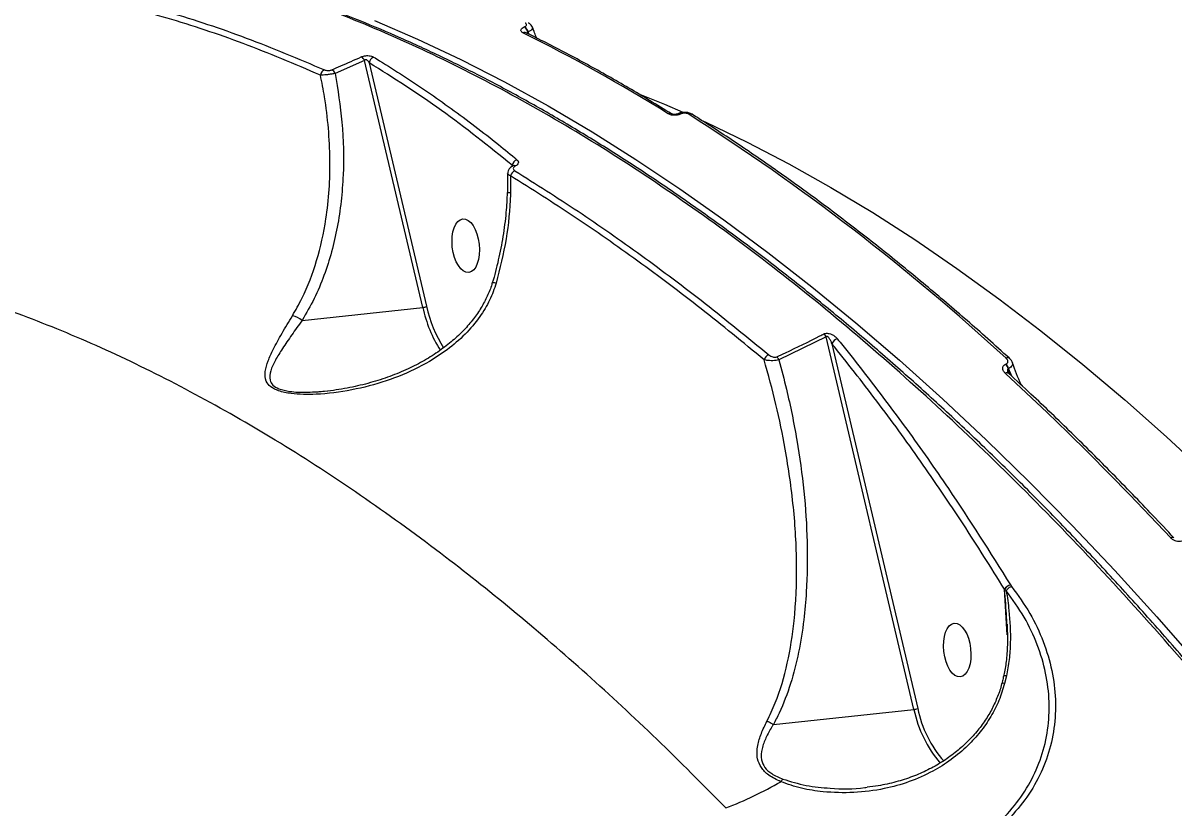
# Model space of a CAD drawing. Header units: millimetres. Extents: x -11024 to 8278, y -7837 to 5770.
# Drawn here: x 3057.8 to 3257, y -1094.3 to -958.4 of the extents above; entities that cross this region are included whole.
import ezdxf

# ---------------------------------------------------------------- set-up
doc = ezdxf.new("R2010")
doc.units = ezdxf.units.MM
for name, color, linetype in [('DIKOM_ОБЪЕКТ', 7, 'Continuous'), ('DIKOM_РАЗМЕР_ЗОНА', 7, 'Continuous'), ('DIKOM_РАЗМЕР_ОБЪЕКТА', 7, 'Continuous')]:
    doc.layers.add(name, color=color, linetype=linetype)
doc.styles.add('style1', font='arial.ttf', dxfattribs={"width": 0.8})
doc.dimstyles.new('1-50', dxfattribs={"dimtxt": 300, "dimasz": 200, "dimexe": 100, "dimexo": 0, "dimgap": 100, "dimtad": 1, "dimtxsty": 'style1', "dimcen": 200, "dimclrd": 7, "dimclre": 7, "dimclrt": 7, "dimadec": 1, "dimazin": 2, "dimtfac": 1, "dimtmove": 0, "dimatfit": 2, "dimfxl": 0, "dimlwd": 25, "dimlwe": 18, "dimarcsym": 0})

# ---------------------------------------------------------------- blocks, each defined once
blk = doc.blocks.new('*D9')
at = {"layer": 'Defpoints', "color": 0, "transparency": 16777216}
for p in [(3740.68, 3707.51), (-8191.56, -3797.25), (-1076.12, -3797.25)]:
    blk.add_point(p, dxfattribs=at)
at = {"layer": 'DIKOM_РАЗМЕР_ОБЪЕКТА', "color": 7, "lineweight": 18, "transparency": 16777216}
for p, q in [((3740.68, 3707.51), (-8291.56, 3707.51)), ((-1076.12, -3797.25), (-8291.56, -3797.25))]:
    blk.add_line(p, q, dxfattribs=at)
at = {"layer": 'DIKOM_РАЗМЕР_ОБЪЕКТА', "color": 7, "lineweight": 25, "transparency": 16777216}
blk.add_line((-8191.56, 3507.51), (-8191.56, -3597.25), dxfattribs=at)
at = {"layer": 'DIKOM_РАЗМЕР_ОБЪЕКТА', "color": 7, "transparency": 16777216}
for points in [[(-8224.9, 3507.51), (-8158.23, 3507.51), (-8191.56, 3707.51)], [(-8224.9, -3597.25), (-8158.23, -3597.25), (-8191.56, -3797.25)]]:
    blk.add_solid(points, dxfattribs=at)
at = {"layer": 'DIKOM_РАЗМЕР_ОБЪЕКТА', "color": 7, "transparency": 16777216, "insert": (-8444.74, -44.87), "char_height": 300, "attachment_point": 5, "rotation": 90, "style": 'style1'}
blk.add_mtext('7500', dxfattribs=at)
blk = doc.blocks.new('*D10')
at = {"layer": 'Defpoints', "color": 0, "transparency": 16777216}
for p in [(-7791.31, -186.83), (6174.94, -1432.98), (6174.94, -5371.27)]:
    blk.add_point(p, dxfattribs=at)
at = {"layer": 'DIKOM_РАЗМЕР_ОБЪЕКТА', "color": 7, "lineweight": 18, "transparency": 16777216}
for p, q in [((-7791.31, -186.83), (-7791.31, -5471.27)), ((6174.94, -1432.98), (6174.94, -5471.27))]:
    blk.add_line(p, q, dxfattribs=at)
at = {"layer": 'DIKOM_РАЗМЕР_ОБЪЕКТА', "color": 7, "lineweight": 25, "transparency": 16777216}
blk.add_line((-7591.31, -5371.27), (5974.94, -5371.27), dxfattribs=at)
at = {"layer": 'DIKOM_РАЗМЕР_ОБЪЕКТА', "color": 7, "transparency": 16777216}
for points in [[(-7591.31, -5337.93), (-7591.31, -5404.6), (-7791.31, -5371.27)], [(5974.94, -5337.93), (5974.94, -5404.6), (6174.94, -5371.27)]]:
    blk.add_solid(points, dxfattribs=at)
at = {"layer": 'DIKOM_РАЗМЕР_ОБЪЕКТА', "color": 7, "transparency": 16777216, "insert": (-1343.68, -5118.1), "char_height": 300, "attachment_point": 5, "style": 'style1'}
blk.add_mtext('14000', dxfattribs=at)
blk = doc.blocks.new('*D11')
at = {"layer": 'Defpoints', "color": 0, "transparency": 16777216}
for p in [(3316.13, 5770.14), (-10574.15, -5797.25), (-1580.09, -5797.25)]:
    blk.add_point(p, dxfattribs=at)
at = {"layer": 'DIKOM_РАЗМЕР_ЗОНА', "color": 7, "lineweight": 18, "transparency": 16777216}
for p, q in [((3316.13, 5770.14), (-10674.15, 5770.14)), ((-1580.09, -5797.25), (-10674.15, -5797.25))]:
    blk.add_line(p, q, dxfattribs=at)
at = {"layer": 'DIKOM_РАЗМЕР_ЗОНА', "color": 7, "lineweight": 25, "transparency": 16777216}
blk.add_line((-10574.15, 5570.14), (-10574.15, -5597.25), dxfattribs=at)
at = {"layer": 'DIKOM_РАЗМЕР_ЗОНА', "color": 7, "transparency": 16777216}
for points in [[(-10607.49, 5570.14), (-10540.82, 5570.14), (-10574.15, 5770.14)], [(-10607.49, -5597.25), (-10540.82, -5597.25), (-10574.15, -5797.25)]]:
    blk.add_solid(points, dxfattribs=at)
at = {"layer": 'DIKOM_РАЗМЕР_ЗОНА', "color": 7, "transparency": 16777216, "insert": (-10827.33, -172.99), "char_height": 300, "attachment_point": 5, "rotation": 90, "style": 'style1'}
blk.add_mtext('11500', dxfattribs=at)

msp = doc.modelspace()

# ---------------------------------------------------------------- linework, layer by layer
at = {"layer": 'DIKOM_ОБЪЕКТ', "color": 7, "linetype": 'Continuous', "lineweight": 15}
for p, q in [((3144.498, -959.068), (3144.56, -959.04)), ((3145.219, -959.948), (3145.157, -959.976)), ((3145.157, -959.976), (3145.245, -960.269)), ((3145.405, -960.351), (3145.219, -959.948)), ((3116.898, -964.868), (3111.794, -967.107)), ((3126.963, -1007.642), (3116.898, -964.868)), ((3117.702, -965.281), (3127.626, -1007.453)), ((3171.226, -974.088), (3171.183, -974.107)), ((3171.601, -974.149), (3171.558, -974.169)), ((3142.454, -983.22), (3142.442, -983.02)), ((3141.64, -984.473), (3141.627, -987.718)), ((3142.164, -984.86), (3142.139, -987.762)), ((3106.07, -1009.883), (3126.963, -1007.642)), ((3196.812, -1012.735), (3188.625, -1016.704)), ((3211.999, -1077.273), (3196.812, -1012.735)), ((3197.801, -1013.931), (3212.661, -1077.081)), ((3227.848, -1017.482), (3227.929, -1017.446)), ((3228.388, -1018.211), (3228.308, -1018.248)), ((3228.945, -1019.576), (3228.388, -1018.211)), ((3228.308, -1018.248), (3228.617, -1019.271)), ((3228.41, -1019.079), (3228.401, -1019.07)), ((3108.206, -1022.254), (3110.431, -1022.114)), ((3228.713, -1055.681), (3228.734, -1055.715)), ((3228.734, -1055.715), (3228.902, -1055.961)), ((3227.693, -1056.496), (3227.684, -1056.463)), ((3228.148, -1064.363), (3227.684, -1056.463)), ((3227.981, -1056.701), (3227.693, -1056.496)), ((3227.882, -1058.996), (3227.693, -1056.496)), ((3228.006, -1071.475), (3227.694, -1072.772)), ((3187.658, -1079.883), (3211.999, -1077.273))]:
    msp.add_line(p, q, dxfattribs=at)
at = {"layer": 'DIKOM_ОБЪЕКТ', "color": 7, "linetype": 'Continuous', "lineweight": 15, "flags": 128}
for points in [[(3118.589, -957.946), (3126.054, -961.176), (3133.56, -964.723), (3141.101, -968.582), (3148.67, -972.752), (3156.261, -977.228), (3163.869, -982.007), (3171.485, -987.084), (3179.104, -992.456), (3186.719, -998.117), (3194.325, -1004.064), (3201.914, -1010.29), (3209.48, -1016.792), (3217.018, -1023.563), (3224.519, -1030.597), (3231.979, -1037.89), (3239.391, -1045.433), (3246.748, -1053.222), (3254.045, -1061.25), (3261.275, -1069.51)], [(3164.795, -970.826), (3168.822, -972.456), (3171.994, -973.808)], [(3175.464, -975.354), (3175.964, -975.583), (3183.145, -979.027), (3190.36, -982.784), (3197.602, -986.852), (3204.865, -991.227), (3212.14, -995.905), (3219.423, -1000.881), (3226.705, -1006.151), (3233.98, -1011.709), (3241.242, -1017.551), (3248.483, -1023.671), (3255.698, -1030.064), (3262.878, -1036.723)], [(3139.681, -1003.416), (3139.37, -1003.372), (3139.143, -1003.361), (3139.012, -1003.385), (3138.983, -1003.416)], [(3256.448, -1047.571), (3252.911, -1043.806), (3249.361, -1040.097), (3245.799, -1036.445), (3242.225, -1032.85), (3238.64, -1029.314), (3235.045, -1025.837), (3231.44, -1022.419), (3227.826, -1019.062)], [(3228.006, -1071.475), (3227.764, -1071.454), (3227.601, -1071.456), (3227.524, -1071.48), (3227.519, -1071.49)]]:
    msp.add_lwpolyline(points, dxfattribs=at)
at = {"layer": 'DIKOM_ОБЪЕКТ', "color": 7, "linetype": 'Continuous', "lineweight": 15}
for centre, radius, start, end in [((3144.583, -960.63), 0.624, 65.55674, 116.88853), ((3014.298, -1222.54), 292.897, 58.0142, 63.65027), ((3143.69, -960.348), 1.513, 14.2039, 57.71913), ((3143.752, -960.32), 1.513, 14.2039, 57.71913), ((3115.747, -965.369), 1.254, 23.52299, 62.92274), ((3118.888, -965.397), 1.191, 111.55296, 174.41318), ((3110.444, -967.594), 1.214, 115.28748, 171.18447), ((3110.649, -967.583), 1.24, 22.6054, 62.23058), ((3169.729, -974.627), 0.589, 60.99364, 118.47012), ((3171.317, -974.47), 0.386, 51.33155, 110.96968), ((3171.358, -974.454), 0.39, 51.48707, 109.41163), ((3173.293, -974.71), 0.591, 61.00458, 118.34112), ((2959.687, -1308.364), 396.459, 47.41878, 57.44707), ((3143.673, -983.247), 1.252, 108.86324, 169.54457), ((3143.468, -985.18), 1.343, 115.31348, 166.21347), ((3142.755, -983.536), 0.457, 58.03419, 111.85669), ((3142.194, -983.949), 3.814, 261.05505, 269.16827), ((3126.776, -1005.726), 1.926, 275.57181, 296.20182), ((3149.758, -1002.674), 23.33, 192.2961, 212.19483), ((3149.756, -1002.627), 22.65, 192.30398, 212.07454), ((3103.82, -1012.521), 3.468, 49.53224, 80.71377), ((3195.467, -1013.427), 1.512, 27.23097, 51.6718), ((3199.1, -1014.387), 1.377, 105.90463, 160.66326), ((3187.515, -1017.27), 1.573, 115.19159, 158.87524), ((3187.284, -1017.355), 1.491, 25.87077, 50.45562), ((3226.631, -1018.733), 1.745, 16.15857, 45.78273), ((3226.712, -1018.697), 1.745, 16.14897, 45.76607), ((3228.226, -1016.904), 0.54, 56.82821, 121.37181), ((3228.107, -1019.515), 0.533, 56.46836, 121.85697), ((3256.733, -1047.999), 0.514, 57.26936, 123.63914), ((3229.035, -1057.172), 1.526, 102.17582, 152.27958), ((3229.022, -1057.184), 1.497, 101.09558, 152.63057), ((3211.816, -1075.401), 1.881, 275.56425, 296.69551), ((3232.292, -1073.107), 20.716, 191.59997, 220.52063), ((3231.588, -1073.389), 19.284, 191.03842, 221.76464), ((3154.304, -1029.548), 69.49, 291.18992, 299.89814), ((3191.239, -1091.182), 2.686, 136.55411, 148.78738)]:
    msp.add_arc(centre, radius, start, end, dxfattribs=at)
for centre in [(3134.399, -996.948), (3219.486, -1066.995)]:
    msp.add_ellipse(centre, major_axis=(-0.514, 4.641), ratio=0.5005118, dxfattribs=at)
for points, knots in [([(3280.541, -1095.791), (3277.917, -1092.434), (3270.796, -1083.323), (3258.897, -1069.09), (3244.806, -1053.351), (3230.465, -1038.489), (3215.946, -1024.558), (3201.315, -1011.629), (3186.619, -999.75), (3171.878, -988.963), (3157.12, -979.264), (3142.39, -970.673), (3127.757, -963.228), (3113.289, -956.965), (3099.033, -951.919), (3085.014, -948.108), (3071.266, -945.563), (3058.726, -944.205), (3050.962, -944.272), (3047.541, -944.301)], [0, 0, 0, 0, 0.0355347, 0.0964567, 0.1575707, 0.2187826, 0.2799947, 0.3411086, 0.4020306, 0.4629526, 0.5240667, 0.5852785, 0.6464904, 0.7076044, 0.7685267, 0.8294479, 0.8905611, 0.9517725, 1, 1, 1, 1]), ([(3281.068, -1095.774), (3280.157, -1094.586), (3277.039, -1090.525), (3271.63, -1083.78), (3264.861, -1075.554), (3258.038, -1067.56), (3251.181, -1059.8), (3244.289, -1052.276), (3237.36, -1044.984), (3230.391, -1037.92), (3223.38, -1031.084), (3216.325, -1024.472), (3209.225, -1018.083), (3202.077, -1011.915), (3194.879, -1005.968), (3187.636, -1000.246), (3180.373, -994.767), (3173.118, -989.556), (3165.892, -984.627), (3158.699, -979.983), (3151.535, -975.62), (3144.398, -971.537), (3137.287, -967.731), (3130.197, -964.202), (3123.13, -960.948), (3116.081, -957.97), (3109.049, -955.267), (3102.036, -952.84), (3095.058, -950.693), (3088.145, -948.839), (3081.321, -947.285), (3074.594, -946.032), (3067.963, -945.08), (3061.422, -944.418), (3054.98, -944.082), (3050.43, -943.977), (3048.056, -944.072), (3047.77, -944.083)], [0, 0, 0, 0, 0.0124289, 0.0425184, 0.072617, 0.1025789, 0.1324026, 0.1621223, 0.1917718, 0.2213844, 0.2509951, 0.2806302, 0.310319, 0.3400949, 0.3699921, 0.4000438, 0.4301625, 0.460185, 0.4900579, 0.5198165, 0.5494933, 0.5791232, 0.6087388, 0.6383713, 0.6680455, 0.6977945, 0.7276515, 0.7576498, 0.7877655, 0.8178397, 0.847741, 0.8775107, 0.9071824, 0.9367891, 0.9663635, 0.9959393, 1, 1, 1, 1]), ([(3109.245, -967.408), (3104.779, -965.517), (3095.847, -961.734), (3082.615, -957.376), (3069.518, -953.918), (3060.974, -952.535), (3056.702, -951.843)], [0, 0, 0, 0, 0.24861486, 0.49723197, 0.74861714, 1, 1, 1, 1]), ([(3057.307, -950.92), (3061.538, -951.604), (3069.999, -952.97), (3083.063, -956.399), (3096.359, -960.758), (3105.404, -964.584), (3109.926, -966.497)], [0, 0, 0, 0, 0.2486158, 0.4972325, 0.7486153, 1, 1, 1, 1]), ([(3144.56, -959.04), (3144.638, -958.999), (3144.792, -958.918), (3144.913, -958.767), (3144.934, -958.616), (3144.856, -958.483), (3144.743, -958.417), (3144.692, -958.387)], [0, 0, 0, 0, 0.2039515, 0.4080283, 0.6135481, 0.8265651, 1, 1, 1, 1]), ([(3145.944, -959.132), (3145.943, -959.126), (3145.918, -958.978), (3145.726, -958.74), (3145.479, -958.496), (3145.287, -958.415), (3145.223, -958.388)], [0, 0, 0, 0, 0.0187503, 0.4098187, 0.8018173, 1, 1, 1, 1]), ([(3144.301, -960.074), (3144.222, -960.027), (3144.047, -959.924), (3143.93, -959.717), (3143.963, -959.485), (3144.147, -959.255), (3144.381, -959.131), (3144.498, -959.068)], [0, 0, 0, 0, 0.1741713, 0.3895655, 0.5957894, 0.7979211, 1, 1, 1, 1]), ([(3144.848, -960.065), (3144.841, -960.061), (3144.832, -960.057), (3144.836, -960.06), (3144.837, -960.06)], [0, 0, 0, 0, 0.8474678, 1, 1, 1, 1]), ([(3170.015, -974.113), (3168.752, -973.334), (3165.09, -971.076), (3159.039, -967.549), (3151.906, -963.621), (3147.184, -961.242), (3144.841, -960.062)], [0, 0, 0, 0, 0.14988841, 0.43469731, 0.71950764, 1, 1, 1, 1]), ([(3145.157, -959.976), (3145.124, -959.995), (3145.085, -960.019), (3145.03, -960.085), (3144.996, -960.177), (3144.995, -960.278), (3145.02, -960.333), (3145.023, -960.339)], [0, 0, 0, 0, 0.2403604, 0.2918676, 0.603429, 0.9504452, 1, 1, 1, 1]), ([(3145.927, -959.128), (3145.939, -959.143), (3146.002, -959.223), (3145.919, -959.418), (3145.68, -959.689), (3145.373, -959.862), (3145.219, -959.948)], [0, 0, 0, 0, 0.0715755, 0.3802622, 0.6898135, 1, 1, 1, 1]), ([(3146.717, -961.076), (3146.704, -961.048), (3146.413, -960.421), (3146.187, -959.751), (3145.971, -959.111)], [0, 0, 0, 0, 0.0435071, 1, 1, 1, 1]), ([(3111.227, -966.486), (3111.738, -966.267), (3113.442, -965.538), (3115.134, -964.782), (3116.318, -964.252)], [0, 0, 0, 0, 0.2996282, 1, 1, 1, 1]), ([(3116.318, -964.252), (3116.432, -964.208), (3116.659, -964.119), (3117.075, -964.048), (3117.492, -964.033), (3117.899, -964.078), (3118.225, -964.169), (3118.385, -964.254), (3118.45, -964.289)], [0, 0, 0, 0, 0.164298, 0.3291045, 0.4896921, 0.6615807, 0.861375, 1, 1, 1, 1]), ([(3118.45, -964.289), (3118.796, -964.5), (3120.529, -965.551), (3125.023, -968.395), (3131.901, -973.126), (3138.432, -978.09), (3142.203, -981.187), (3143.269, -982.062)], [0, 0, 0, 0, 0.0413724, 0.2068704, 0.5381507, 0.8694315, 1, 1, 1, 1]), ([(3117.702, -965.281), (3117.671, -965.228), (3117.599, -965.105), (3117.466, -964.943), (3117.323, -964.827), (3117.214, -964.777), (3117.139, -964.76), (3117.069, -964.759), (3117.001, -964.778), (3116.942, -964.816), (3116.913, -964.85), (3116.898, -964.868)], [0, 0, 0, 0, 0.18516152, 0.43047302, 0.61008715, 0.69336815, 0.74653258, 0.80834727, 0.86668889, 0.92980624, 1, 1, 1, 1]), ([(3142.442, -983.02), (3138.367, -979.748), (3130.204, -973.195), (3121.874, -967.922), (3117.702, -965.281)], [0, 0, 0, 0, 0.4991767, 1, 1, 1, 1]), ([(3104.379, -1009.099), (3104.947, -1008.105), (3106.652, -1005.119), (3108.758, -999.553), (3110.186, -993.153), (3110.818, -987.252), (3110.956, -982.001), (3110.679, -976.631), (3110.087, -971.737), (3109.489, -968.664), (3109.245, -967.408)], [0, 0, 0, 0, 0.0856163, 0.257204, 0.4325674, 0.5515704, 0.6705889, 0.7929697, 0.9153585, 1, 1, 1, 1]), ([(3111.794, -967.107), (3112.25, -969.934), (3113.202, -975.835), (3113.324, -983.254), (3112.872, -989.28), (3112.207, -993.725), (3111.225, -998.019), (3109.897, -1002.168), (3108.228, -1006.175), (3106.79, -1008.647), (3106.07, -1009.883)], [0, 0, 0, 0, 0.1847821, 0.3856895, 0.4882329, 0.5907677, 0.6915516, 0.7923228, 0.8961698, 1, 1, 1, 1]), ([(3111.794, -967.107), (3111.609, -967.146), (3111.238, -967.226), (3110.596, -967.321), (3109.978, -967.385), (3109.526, -967.41), (3109.313, -967.409), (3109.245, -967.408)], [0, 0, 0, 0, 0.2221953, 0.4443978, 0.6650639, 0.892272, 1, 1, 1, 1]), ([(3109.926, -966.497), (3109.937, -966.502), (3110.016, -966.536), (3110.182, -966.585), (3110.447, -966.617), (3110.722, -966.612), (3110.999, -966.57), (3111.151, -966.514), (3111.227, -966.486)], [0, 0, 0, 0, 0.0353206, 0.2572241, 0.4482042, 0.6281177, 0.8143457, 1, 1, 1, 1]), ([(3171.558, -974.169), (3171.467, -974.205), (3171.238, -974.296), (3170.797, -974.373), (3170.287, -974.374), (3169.804, -974.29), (3169.567, -974.17), (3169.449, -974.11)], [0, 0, 0, 0, 0.1407977, 0.3552457, 0.5700587, 0.784959, 1, 1, 1, 1]), ([(3171.178, -974.107), (3171.158, -974.117), (3171.104, -974.142), (3170.948, -974.186), (3170.727, -974.22), (3170.473, -974.225), (3170.247, -974.195), (3170.099, -974.154), (3170.025, -974.119), (3170.022, -974.117), (3170.021, -974.116)], [0, 0, 0, 0, 0.0758934, 0.2061611, 0.3586575, 0.5267646, 0.6954224, 0.8303547, 0.9500286, 1, 1, 1, 1]), ([(3173.57, -974.207), (3173.521, -974.171), (3173.31, -974.017), (3172.804, -973.881), (3172.081, -973.848), (3171.513, -973.937), (3171.269, -974.079), (3171.234, -974.1)], [0, 0, 0, 0, 0.0794071, 0.3363875, 0.638743, 0.9482449, 1, 1, 1, 1]), ([(3173.013, -974.19), (3172.934, -974.15), (3172.776, -974.069), (3172.453, -974.012), (3172.113, -974.012), (3171.816, -974.064), (3171.662, -974.125), (3171.601, -974.149)], [0, 0, 0, 0, 0.214369, 0.4284737, 0.6429503, 0.8577047, 1, 1, 1, 1]), ([(3228.521, -1016.452), (3227.271, -1015.323), (3223.646, -1012.047), (3217.624, -1006.808), (3210.452, -1000.817), (3203.261, -995.078), (3196.058, -989.591), (3188.847, -984.36), (3181.762, -979.479), (3176.673, -976.149), (3173.99, -974.453), (3173.58, -974.194)], [0, 0, 0, 0, 0.0688387, 0.1996475, 0.3304615, 0.4612795, 0.5921015, 0.7229258, 0.8537535, 0.9776973, 1, 1, 1, 1]), ([(3143.269, -982.062), (3143.354, -982.153), (3143.523, -982.335), (3143.529, -982.646), (3143.361, -982.934), (3143.111, -983.081), (3142.998, -983.148)], [0, 0, 0, 0, 0.2591713, 0.5177162, 0.7812115, 1, 1, 1, 1]), ([(3142.591, -983.124), (3142.391, -983.239), (3142.028, -983.446), (3141.706, -983.95), (3141.673, -984.302), (3141.657, -984.467)], [0, 0, 0, 0, 0.3941997, 0.7151312, 1, 1, 1, 1]), ([(3142.64, -983.079), (3142.64, -983.081), (3142.639, -983.084), (3142.591, -983.106), (3142.576, -983.113)], [0, 0, 0, 0, 0.680691, 1, 1, 1, 1]), ([(3142.998, -983.148), (3142.964, -983.165), (3142.832, -983.235), (3142.674, -983.388), (3142.615, -983.596), (3142.679, -983.8), (3142.822, -983.911), (3142.894, -983.966)], [0, 0, 0, 0, 0.0798546, 0.3181521, 0.5555643, 0.7773973, 1, 1, 1, 1]), ([(3142.894, -983.966), (3146.544, -986.266), (3153.843, -990.867), (3164.835, -998.576), (3175.847, -1006.822), (3183.18, -1012.838), (3186.846, -1015.847)], [0, 0, 0, 0, 0.2491218, 0.4982427, 0.7491221, 1, 1, 1, 1]), ([(3142.164, -984.86), (3142.032, -984.806), (3141.769, -984.698), (3141.624, -984.555), (3141.66, -984.48), (3141.663, -984.473)], [0, 0, 0, 0, 0.4750987, 0.9499024, 1, 1, 1, 1]), ([(3186.048, -1016.703), (3182.413, -1013.719), (3175.144, -1007.752), (3164.175, -999.528), (3153.173, -991.803), (3145.834, -987.174), (3142.164, -984.86)], [0, 0, 0, 0, 0.2491208, 0.4982424, 0.7491193, 1, 1, 1, 1]), ([(3141.582, -987.715), (3141.523, -988.871), (3141.391, -991.428), (3140.874, -995.346), (3140.077, -999.423), (3139.408, -1002.103), (3138.992, -1003.408), (3138.989, -1003.418)], [0, 0, 0, 0, 0.2170343, 0.4799165, 0.7403284, 0.9980643, 1, 1, 1, 1]), ([(3142.139, -987.762), (3142.135, -987.874), (3142.038, -990.557), (3141.567, -995.873), (3140.314, -1000.885), (3139.681, -1003.416)], [0, 0, 0, 0, 0.021094, 0.5057127, 1, 1, 1, 1]), ([(3179.422, -1094.34), (3175.445, -1090.32), (3167.486, -1082.277), (3155.371, -1071.073), (3143.168, -1060.533), (3130.387, -1050.34), (3117.039, -1040.624), (3103.154, -1031.533), (3089.292, -1023.458), (3075.522, -1016.437), (3061.912, -1010.51), (3048.653, -1005.756), (3035.767, -1002.17), (3023.268, -999.698), (3011.05, -998.293), (2999.188, -997.995), (2988.04, -998.662), (2981.089, -999.99), (2977.789, -1000.621)], [0, 0, 0, 0, 0.05805439, 0.11618069, 0.17430716, 0.2323611, 0.29768873, 0.3632272, 0.42887036, 0.49451071, 0.56004169, 0.62536457, 0.68862042, 0.7520757, 0.81563076, 0.87918301, 0.94263278, 1, 1, 1, 1]), ([(3139.681, -1003.416), (3139.333, -1004.422), (3138.625, -1006.467), (3136.79, -1009.481), (3134.321, -1012.395), (3130.769, -1015.43), (3126.19, -1018.206), (3120.61, -1020.501), (3114.65, -1022.065), (3109.797, -1022.691), (3106.281, -1022.744), (3104.059, -1022.596), (3102.045, -1022.189), (3100.535, -1021.434), (3099.66, -1020.291), (3099.596, -1018.757), (3100.146, -1016.909), (3101.146, -1014.716), (3102.547, -1012.145), (3103.766, -1010.119), (3104.379, -1009.099)], [0, 0, 0, 0, 0.0470888, 0.0957438, 0.1543541, 0.2146414, 0.3009826, 0.3896906, 0.4807684, 0.5736911, 0.6068283, 0.640386, 0.6772326, 0.7075589, 0.7379269, 0.7828361, 0.8286802, 0.8755367, 0.9373313, 1, 1, 1, 1]), ([(3138.968, -1003.414), (3138.949, -1003.493), (3138.765, -1004.27), (3138.141, -1005.714), (3137.094, -1007.731), (3135.727, -1009.704), (3134.072, -1011.625), (3132.108, -1013.466), (3129.835, -1015.231), (3127.25, -1016.875), (3124.373, -1018.359), (3121.242, -1019.651), (3117.872, -1020.731), (3114.276, -1021.587), (3111.049, -1022.089), (3108.99, -1022.326), (3108.233, -1022.335), (3108.216, -1022.335)], [0, 0, 0, 0, 0.0064679, 0.0634156, 0.1223114, 0.1844966, 0.2503151, 0.320064, 0.3945518, 0.4751504, 0.5594506, 0.6479048, 0.740596, 0.8372206, 0.9385621, 0.9986719, 1, 1, 1, 1]), ([(3106.07, -1009.883), (3105.462, -1010.73), (3104.245, -1012.425), (3102.705, -1014.701), (3101.409, -1016.769), (3100.56, -1018.592), (3100.331, -1020.06), (3100.91, -1021.118), (3102.104, -1021.829), (3104.137, -1022.265), (3106.276, -1022.405), (3107.726, -1022.291), (3108.206, -1022.254)], [0, 0, 0, 0, 0.1382163, 0.2764148, 0.3978328, 0.518907, 0.627729, 0.6916115, 0.7553281, 0.8370803, 0.9460101, 1, 1, 1, 1]), ([(3188.233, -1016.205), (3188.735, -1015.97), (3191.249, -1014.795), (3193.97, -1013.468), (3196.178, -1012.355), (3196.405, -1012.241)], [0, 0, 0, 0, 0.1831803, 0.9158895, 1, 1, 1, 1]), ([(3196.405, -1012.241), (3196.492, -1012.205), (3196.667, -1012.133), (3196.99, -1012.112), (3197.366, -1012.16), (3197.847, -1012.329), (3198.34, -1012.643), (3198.598, -1012.925), (3198.723, -1013.062)], [0, 0, 0, 0, 0.1098708, 0.2200407, 0.3257424, 0.4925187, 0.7537076, 1, 1, 1, 1]), ([(3197.801, -1013.931), (3197.732, -1013.766), (3197.595, -1013.441), (3197.371, -1013.046), (3197.169, -1012.79), (3197.035, -1012.689), (3196.957, -1012.662), (3196.918, -1012.661), (3196.883, -1012.67), (3196.845, -1012.689), (3196.824, -1012.718), (3196.812, -1012.735)], [0, 0, 0, 0, 0.3170382, 0.6271591, 0.7913803, 0.8704304, 0.8978234, 0.9255156, 0.9333023, 0.9604047, 1, 1, 1, 1]), ([(3227.684, -1056.463), (3225.304, -1052.656), (3220.542, -1045.044), (3213.147, -1034.199), (3205.586, -1023.749), (3200.396, -1017.203), (3197.801, -1013.931)], [0, 0, 0, 0, 0.24927, 0.4985402, 0.7492703, 1, 1, 1, 1]), ([(3198.723, -1013.062), (3199.036, -1013.449), (3200.601, -1015.385), (3204.646, -1020.507), (3210.776, -1028.686), (3219.289, -1040.765), (3225.156, -1050.051), (3228.713, -1055.681)], [0, 0, 0, 0, 0.02999, 0.1499536, 0.3900727, 0.6301907, 1, 1, 1, 1]), ([(3186.846, -1015.847), (3186.962, -1015.933), (3187.166, -1016.086), (3187.519, -1016.227), (3187.811, -1016.279), (3188.051, -1016.272), (3188.172, -1016.227), (3188.233, -1016.205)], [0, 0, 0, 0, 0.3196326, 0.5619324, 0.7279765, 0.8640986, 1, 1, 1, 1]), ([(3186.541, -1079.305), (3187.042, -1078.261), (3188.555, -1075.105), (3190.219, -1069.299), (3191.469, -1061.267), (3191.845, -1052.203), (3191.262, -1042.23), (3189.929, -1032.945), (3188.186, -1024.422), (3186.761, -1019.276), (3186.048, -1016.703)], [0, 0, 0, 0, 0.0588115, 0.17772, 0.2968172, 0.4509475, 0.6056238, 0.7600437, 0.8800205, 1, 1, 1, 1]), ([(3188.625, -1016.704), (3188.459, -1016.746), (3188.128, -1016.831), (3187.536, -1016.881), (3186.938, -1016.87), (3186.428, -1016.805), (3186.158, -1016.733), (3186.048, -1016.703)], [0, 0, 0, 0, 0.2022278, 0.4042984, 0.6105729, 0.8410138, 1, 1, 1, 1]), ([(3188.625, -1016.704), (3189.07, -1018.407), (3190.276, -1023.028), (3191.806, -1030.629), (3193.036, -1039.471), (3193.615, -1048.276), (3193.507, -1055.71), (3192.944, -1062.075), (3192.104, -1067.408), (3190.72, -1072.839), (3189.166, -1076.985), (3187.999, -1079.228), (3187.658, -1079.883)], [0, 0, 0, 0, 0.0783341, 0.2125922, 0.3472661, 0.4817928, 0.6158497, 0.6916662, 0.7820714, 0.8726187, 0.9628127, 1, 1, 1, 1]), ([(3227.826, -1019.062), (3227.805, -1019.042), (3227.652, -1018.898), (3227.449, -1018.622), (3227.336, -1018.249), (3227.376, -1017.932), (3227.537, -1017.662), (3227.744, -1017.542), (3227.848, -1017.482)], [0, 0, 0, 0, 0.0392407, 0.2872468, 0.4951796, 0.6710145, 0.8353101, 1, 1, 1, 1]), ([(3227.929, -1017.446), (3227.997, -1017.407), (3228.132, -1017.33), (3228.236, -1017.157), (3228.26, -1016.955), (3228.186, -1016.721), (3228.057, -1016.548), (3227.959, -1016.457), (3227.945, -1016.443)], [0, 0, 0, 0, 0.16733959, 0.33442967, 0.50913737, 0.71305161, 0.95769757, 1, 1, 1, 1]), ([(3229.035, -1017.231), (3229.058, -1017.294), (3229.115, -1017.443), (3229.018, -1017.701), (3228.791, -1017.979), (3228.523, -1018.133), (3228.388, -1018.211)], [0, 0, 0, 0, 0.1907805, 0.459564, 0.7269387, 1, 1, 1, 1]), ([(3229.053, -1017.221), (3229.052, -1017.219), (3229.019, -1017.042), (3228.836, -1016.767), (3228.603, -1016.557), (3228.503, -1016.467)], [0, 0, 0, 0, 0.004043, 0.5750491, 1, 1, 1, 1]), ([(3230.583, -1021.099), (3230.57, -1021.072), (3229.979, -1019.832), (3229.501, -1018.518), (3229.033, -1017.232)], [0, 0, 0, 0, 0.021803, 1, 1, 1, 1]), ([(3228.308, -1018.248), (3228.289, -1018.259), (3228.252, -1018.282), (3228.202, -1018.367), (3228.181, -1018.518), (3228.202, -1018.706), (3228.243, -1018.834), (3228.261, -1018.887)], [0, 0, 0, 0, 0.1016824, 0.2019873, 0.4484822, 0.768548, 1, 1, 1, 1]), ([(3228.417, -1019.072), (3228.379, -1019.04), (3228.281, -1018.959), (3228.253, -1018.875), (3228.256, -1018.894), (3228.256, -1018.899)], [0, 0, 0, 0, 0.3195285, 0.827068, 1, 1, 1, 1]), ([(3257.011, -1047.566), (3255.793, -1046.265), (3252.26, -1042.491), (3246.374, -1036.409), (3239.339, -1029.4), (3233.343, -1023.644), (3229.688, -1020.261), (3228.401, -1019.071)], [0, 0, 0, 0, 0.1293201, 0.3750485, 0.6207878, 0.8665331, 1, 1, 1, 1]), ([(3258.588, -1048.087), (3258.527, -1048.111), (3258.327, -1048.19), (3257.91, -1048.236), (3257.366, -1048.148), (3256.836, -1047.923), (3256.577, -1047.688), (3256.448, -1047.571)], [0, 0, 0, 0, 0.09310297, 0.30383778, 0.53020349, 0.76516102, 1, 1, 1, 1]), ([(3228.902, -1055.961), (3230.004, -1057.499), (3232.207, -1060.575), (3234.504, -1065.492), (3236.008, -1070.516), (3236.631, -1075.575), (3236.379, -1080.558), (3235.259, -1085.359), (3233.3, -1089.879), (3230.536, -1094.023), (3227.031, -1097.7), (3222.843, -1100.822), (3218.083, -1103.39), (3214.484, -1104.543), (3212.684, -1105.12)], [0, 0, 0, 0, 0.08361865, 0.16716534, 0.25041764, 0.3338524, 0.41730348, 0.50048833, 0.58373825, 0.66713899, 0.75045844, 0.83339628, 0.91662919, 1, 1, 1, 1]), ([(3228.902, -1055.961), (3228.814, -1055.995), (3228.635, -1056.065), (3228.369, -1056.248), (3228.135, -1056.468), (3228.032, -1056.624), (3227.981, -1056.701)], [0, 0, 0, 0, 0.243652, 0.5000074, 0.7562682, 1, 1, 1, 1]), ([(3214.437, -1104.009), (3215.366, -1103.702), (3218.045, -1102.818), (3221.944, -1100.649), (3226.072, -1097.604), (3229.512, -1093.999), (3232.233, -1089.94), (3234.164, -1085.514), (3235.274, -1080.811), (3235.531, -1075.929), (3234.933, -1070.975), (3233.466, -1066.049), (3231.222, -1061.229), (3229.062, -1058.211), (3227.981, -1056.701)], [0, 0, 0, 0, 0.04592453, 0.13241308, 0.21892555, 0.30593665, 0.39227356, 0.47924528, 0.56587547, 0.65236172, 0.73948926, 0.82591751, 0.9128497, 1, 1, 1, 1]), ([(3227.981, -1056.701), (3228.148, -1057.841), (3228.586, -1060.848), (3228.758, -1064.834), (3228.548, -1068.629), (3228.187, -1070.527), (3228.006, -1071.475)], [0, 0, 0, 0, 0.23193818, 0.61151402, 0.80587311, 1, 1, 1, 1]), ([(3228.128, -1063.423), (3228.063, -1061.98), (3227.996, -1060.503), (3227.884, -1059.029), (3227.882, -1058.996)], [0, 0, 0, 0, 0.9772931, 1, 1, 1, 1]), ([(3228.11, -1062.521), (3228.153, -1063.595), (3228.235, -1065.64), (3228.03, -1068.488), (3227.793, -1070.412), (3227.54, -1071.343), (3227.502, -1071.485)], [0, 0, 0, 0, 0.3578403, 0.6813931, 0.9516915, 1, 1, 1, 1]), ([(3227.511, -1071.487), (3227.451, -1071.774), (3227.359, -1072.211), (3227.235, -1072.638), (3227.192, -1072.784)], [0, 0, 0, 0, 0.6569284, 1, 1, 1, 1]), ([(3227.694, -1072.772), (3227.392, -1073.765), (3226.787, -1075.75), (3225.331, -1078.57), (3223.517, -1081.196), (3221.224, -1083.724), (3218.472, -1086.031), (3215.075, -1088.162), (3211.193, -1089.879), (3206.61, -1091.161), (3201.59, -1091.798), (3196.769, -1091.651), (3192.49, -1091.021), (3190.123, -1090.2), (3188.942, -1089.79)], [0, 0, 0, 0, 0.0646431, 0.1293345, 0.1963548, 0.2634154, 0.3430299, 0.4226948, 0.5180128, 0.6133835, 0.7266789, 0.8399786, 0.9200812, 1, 1, 1, 1]), ([(3227.179, -1072.786), (3227.175, -1072.808), (3227.027, -1073.568), (3226.496, -1075.042), (3225.568, -1077.159), (3224.345, -1079.202), (3222.871, -1081.173), (3221.119, -1083.058), (3219.11, -1084.816), (3216.863, -1086.409), (3214.397, -1087.791), (3211.723, -1088.957), (3208.853, -1089.872), (3206.212, -1090.48), (3204.523, -1090.657), (3203.869, -1090.726)], [0, 0, 0, 0, 0.0022002, 0.0737767, 0.1463541, 0.219789, 0.2974941, 0.3789366, 0.4641999, 0.5528027, 0.6438462, 0.7373714, 0.8353888, 0.9362579, 1, 1, 1, 1]), ([(3227.694, -1072.772), (3227.669, -1072.769), (3227.512, -1072.75), (3227.276, -1072.737), (3227.23, -1072.773), (3227.205, -1072.791)], [0, 0, 0, 0, 0.0849242, 0.528302, 1, 1, 1, 1]), ([(3078.896, -1119.468), (3077.137, -1119.317), (3073.62, -1119.013), (3068.269, -1117.862), (3062.98, -1116.246), (3057.806, -1114.191), (3052.709, -1111.711), (3047.755, -1108.827), (3042.992, -1105.604), (3038.474, -1102.092), (3034.259, -1098.34), (3030.385, -1094.417), (3026.908, -1090.406), (3023.882, -1086.373), (3021.267, -1082.366), (3019.911, -1079.752), (3019.234, -1078.447)], [0, 0, 0, 0, 0.0751072, 0.150214, 0.2212808, 0.2925774, 0.363646, 0.4347693, 0.5061226, 0.5772484, 0.6483403, 0.7196581, 0.7907508, 0.8604294, 0.9303189, 1, 1, 1, 1]), ([(3078.52, -1119.01), (3077.997, -1118.983), (3076.345, -1118.897), (3073.466, -1118.49), (3069.903, -1117.803), (3066.274, -1116.863), (3062.62, -1115.692), (3058.973, -1114.299), (3055.37, -1112.699), (3051.845, -1110.908), (3048.427, -1108.946), (3045.144, -1106.829), (3042.005, -1104.574), (3038.99, -1102.193), (3036.09, -1099.682), (3033.307, -1097.046), (3030.665, -1094.307), (3028.187, -1091.491), (3025.898, -1088.627), (3023.816, -1085.746), (3021.978, -1082.883), (3020.617, -1080.542), (3019.967, -1079.186), (3019.757, -1078.749)], [0, 0, 0, 0, 0.0230938, 0.0729967, 0.1233874, 0.1741342, 0.2250734, 0.2759907, 0.3266676, 0.3769346, 0.4266646, 0.4757748, 0.5242386, 0.572575, 0.6216128, 0.6713225, 0.7216105, 0.7723429, 0.8233514, 0.8744397, 0.9253635, 0.9759534, 1, 1, 1, 1]), ([(3188.942, -1089.79), (3188.211, -1089.439), (3186.883, -1088.802), (3185.467, -1087.388), (3184.734, -1085.605), (3184.853, -1083.573), (3185.523, -1081.409), (3186.2, -1080.011), (3186.541, -1079.305)], [0, 0, 0, 0, 0.167268, 0.3043196, 0.4416759, 0.6370334, 0.8167248, 1, 1, 1, 1]), ([(3187.65, -1079.881), (3187.65, -1079.882), (3187.565, -1080.022), (3187.091, -1080.783), (3186.33, -1082.161), (3185.611, -1084.05), (3185.437, -1085.818), (3186.086, -1087.345), (3187.411, -1088.54), (3188.618, -1089.051), (3189.289, -1089.335)], [0, 0, 0, 0, 0.0002734, 0.0414493, 0.2243016, 0.4065751, 0.5849848, 0.7124894, 0.8404627, 1, 1, 1, 1]), ([(3186.541, -1079.305), (3186.574, -1079.316), (3186.766, -1079.38), (3187.158, -1079.549), (3187.476, -1079.764), (3187.65, -1079.881)], [0, 0, 0, 0, 0.0844237, 0.5005481, 1, 1, 1, 1]), ([(3187.658, -1079.883), (3187.657, -1079.883), (3187.654, -1079.883), (3187.652, -1079.883), (3187.651, -1079.882), (3187.65, -1079.881)], [0, 0, 0, 0, 0.4615701, 0.8353928, 1, 1, 1, 1]), ([(3189.289, -1089.335), (3190.621, -1089.745), (3193.29, -1090.566), (3198.081, -1090.994), (3201.648, -1091.146), (3203.736, -1090.756), (3203.87, -1090.73)], [0, 0, 0, 0, 0.2832954, 0.567423, 0.9721947, 1, 1, 1, 1])]:
    msp.add_open_spline(points, degree=3, knots=knots, dxfattribs=at)

# ---------------------------------------------------------------- dimensions: what is measured, and where the dimension line sits
at = {"layer": 'DIKOM_РАЗМЕР_ЗОНА'}
dim = msp.add_linear_dim(base=(-10574.155, -5797.252), p1=(3316.126, 5770.14), p2=(-1580.087, -5797.252), angle=90, text='11500', dimstyle='1-50', dxfattribs=at)
dim.commit()
dim.dimension.update_dxf_attribs({"geometry": '*D11', "text_midpoint": (-10574.155, -172.992), "dimtype": 160})
at = {"layer": 'DIKOM_РАЗМЕР_ОБЪЕКТА'}
dim = msp.add_linear_dim(base=(-8191.564, -3797.252), p1=(3740.68, 3707.508), p2=(-1076.116, -3797.252), angle=90, text='7500', dimstyle='1-50', dxfattribs=at)
dim.commit()
dim.dimension.update_dxf_attribs({"geometry": '*D9', "text_midpoint": (-8191.564, -44.872), "dimtype": 160})
dim = msp.add_linear_dim(base=(6174.942, -5371.267), p1=(-7791.307, -186.829), p2=(6174.942, -1432.983), text='14000', dimstyle='1-50', dxfattribs=at)
dim.commit()
dim.dimension.update_dxf_attribs({"geometry": '*D10', "text_midpoint": (-1343.681, -5371.267), "dimtype": 160})

doc.saveas('drawing.dxf')
